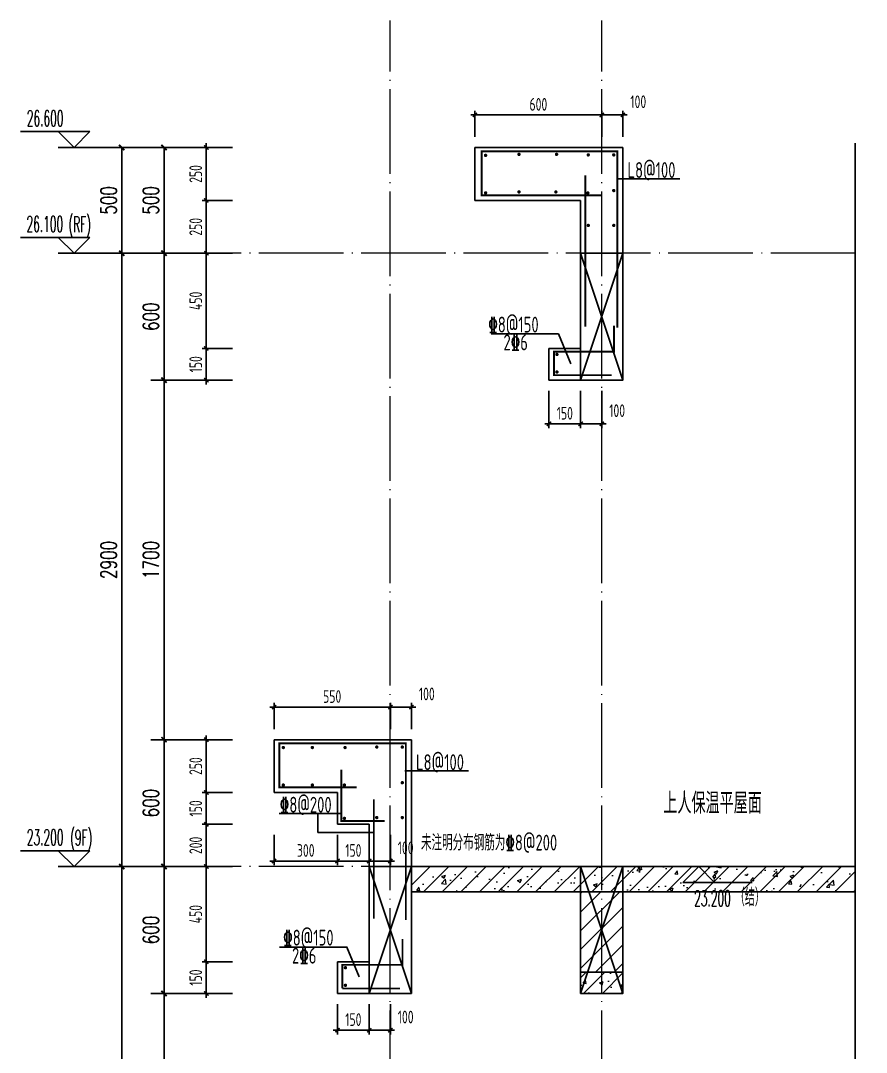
# Model space of a CAD drawing. Extents: x -1712635 to -854203, y -534641 to -21985.
# Drawn here: x -933577 to -929578, y -150269 to -145391 of the extents above; entities that cross this region are included whole.
import ezdxf

# ---------------------------------------------------------------- set-up
doc = ezdxf.new("R2010")
doc.units = 0
doc.header["$LTSCALE"] = 1000
doc.linetypes.add('DOTE', pattern=[2.42, 2, -0.2, 0.02, -0.2])
doc.layers.get('0').update_dxf_attribs({"linetype": 'CONTINUOUS'})
doc.layers.get('Defpoints').update_dxf_attribs({"linetype": 'CONTINUOUS'})
for name, color, linetype in [('DIM', 2, 'CONTINUOUS'), ('DIM_ELEV', 3, 'CONTINUOUS'), ('DIM_SYMB', 3, 'CONTINUOUS'), ('PUB_DIM', 3, 'CONTINUOUS'), ('PUB_TEXT', 2, 'CONTINUOUS'), ('REIN', 6, 'CONTINUOUS'), ('S-大样-砼线', 7, 'CONTINUOUS'), ('S-引出线', 40, 'CONTINUOUS'), ('TEXT', 2, 'CONTINUOUS'), ('WALL', 2, 'CONTINUOUS')]:
    doc.layers.add(name, color=color, linetype=linetype)
doc.layers.add('DOTE', color=19, linetype='DOTE', lineweight=9)
doc.layers.add('PUB_HATCH', color=8, linetype='CONTINUOUS', lineweight=9)
doc.styles.add('_TCH_DIM', font='SIMPLEX.shx', dxfattribs={"width": 0.7, "bigfont": 'GBCBIG.shx'})
doc.styles.add('_TCH_DIM_T3', font='SIMPLEX', dxfattribs={"width": 0.705882, "bigfont": 'GBCBIG'})
doc.styles.add('TSSD_DIMENSION', font='Tssdeng.shx', dxfattribs={"width": 0.7, "bigfont": 'tssdchn.shx'})
doc.styles.add('TSSD_REIN', font='tssdeng.shx', dxfattribs={"width": 0.7, "height": 300, "bigfont": 'tssdchn.shx'})
doc.dimstyles.new('_TCH_ARCH&&25', dxfattribs={"dimtxt": 74.375, "dimasz": 25, "dimexe": 62.5, "dimexo": 75, "dimgap": 25, "dimtad": 1, "dimdec": 0, "dimzin": 0, "dimdsep": 46, "dimtxsty": '_TCH_DIM_T3', "dimblk": 'ARCHTICK', "dimcen": 0.09, "dimclrt": 7, "dimazin": 0, "dimtfac": 1, "dimtdec": 0, "dimtix": 1, "dimtmove": 2, "dimatfit": 3, "dimldrblk": 'ARCHTICK', "dimfxl": 0, "dimtolj": 1, "dimtzin": 0, "dimarcsym": 0})
doc.dimstyles.new('TSSD_20_20', dxfattribs={"dimtxt": 60, "dimasz": 20, "dimexe": 20, "dimexo": 50, "dimgap": 20, "dimtad": 1, "dimdec": 0, "dimzin": 0, "dimdsep": 46, "dimtxsty": 'TSSD_DIMENSION', "dimblk": 'ARCHTICK', "dimblk1": 'ARCHTICK', "dimblk2": 'ARCHTICK', "dimcen": 0, "dimdle": 20, "dimclrt": 7, "dimadec": 0, "dimazin": 0, "dimtfac": 1, "dimtdec": 0, "dimtix": 1, "dimtmove": 2, "dimatfit": 3, "dimfxl": 0, "dimtolj": 1, "dimtzin": 0, "dimarcsym": 0})
pattern_1 = [(45, (-1569657.01, 4552.52), (-44.194174, 44.194174), []), (50, (-1569657.01, 4552.52), (179.315046, -15.688034), [18.75, -206.25]), (355, (-1569657.01, 4552.52), (-34.687833, 188.048033), [15, -165]), (100.4514, (-1569642.07, 4551.21), (144.627345, 172.359886), [15.93505, -175.28553]), (46.1842, (-1569657, 4602.52), (266.81026, -41.37975), [28.125, -309.375]), (96.6356, (-1569634.78, 4599.07), (233.66568, 243.52947), [23.90257, -262.92825]), (351.1842, (-1569657, 4602.52), (233.66549, 243.52965), [22.5, -247.5]), (21, (-1569632.01, 4590.02), (149.226763, -100.654723), [18.75, -206.25]), (326, (-1569632.01, 4590.02), (60.828833, 181.28751), [15, -165]), (71.4514, (-1569619.58, 4581.63), (210.055657, 80.632624), [15.93505, -175.28553]), (37.5, (-1569657.01, 4552.52), (3.039964, 83.2234635), [0, -163, 0, -167.5, 0, -165.625]), (7.5, (-1569657.01, 4552.52), (65.767384, 98.602928), [0, -95.5, 0, -159.25, 0, -63.125]), (327.5, (-1569712.76, 4552.52), (133.455609, -5.638718), [0, -62.5, 0, -195, 0, -258.75]), (317.5, (-1569737.76, 4552.52), (145.796542, 25.026246), [0, -81.25, 0, -129.5, 0, -183.75])]

# ---------------------------------------------------------------- blocks, each defined once
blk = doc.blocks.new('_ArchTick')
at = {"color": 0, "const_width": 0.35}
blk.add_lwpolyline([(-0.5, -0.5), (0.5, 0.5)], dxfattribs=at)
blk = doc.blocks.new('*D3691')
at = {"layer": 'Defpoints', "color": 0}
for p in [(-931078.8, -147090.5), (-930928.8, -147090.5), (-930928.8, -147297)]:
    blk.add_point(p, dxfattribs=at)
at = {"layer": 'DIM', "color": 0, "lineweight": -2}
for p, q in [((-931078.8, -147140.5), (-931078.8, -147317)), ((-930928.8, -147140.5), (-930928.8, -147317)), ((-931098.8, -147297), (-930908.8, -147297))]:
    blk.add_line(p, q, dxfattribs=at)
at = {"layer": 'DIM', "color": 0, "lineweight": -2, "xscale": 20, "yscale": 20, "zscale": 20, "rotation": 180}
blk.add_blockref('_ArchTick', (-931078.8, -147297), dxfattribs=at)
at = {"layer": 'DIM', "color": 0, "lineweight": -2, "xscale": 20, "yscale": 20, "zscale": 20}
blk.add_blockref('_ArchTick', (-930928.8, -147297), dxfattribs=at)
at = {"layer": 'DIM', "color": 7, "insert": (-931003.8, -147247), "char_height": 60, "attachment_point": 5, "style": 'TSSD_DIMENSION'}
blk.add_mtext('\\A1;150', dxfattribs=at)
blk = doc.blocks.new('*D3692')
at = {"layer": 'Defpoints', "color": 0}
for p in [(-930928.8, -147090.5), (-930828.8, -147090.5), (-930828.8, -147297)]:
    blk.add_point(p, dxfattribs=at)
at = {"layer": 'DIM', "color": 0, "lineweight": -2}
for p, q in [((-930928.8, -147140.5), (-930928.8, -147317)), ((-930828.8, -147140.5), (-930828.8, -147317)), ((-930948.8, -147297), (-930808.8, -147297))]:
    blk.add_line(p, q, dxfattribs=at)
at = {"layer": 'DIM', "color": 0, "lineweight": -2, "xscale": 20, "yscale": 20, "zscale": 20, "rotation": 180}
blk.add_blockref('_ArchTick', (-930928.8, -147297), dxfattribs=at)
at = {"layer": 'DIM', "color": 0, "lineweight": -2, "xscale": 20, "yscale": 20, "zscale": 20}
blk.add_blockref('_ArchTick', (-930828.8, -147297), dxfattribs=at)
at = {"layer": 'DIM', "color": 7, "insert": (-930756.4, -147234.8), "char_height": 60, "attachment_point": 5, "style": 'TSSD_DIMENSION'}
blk.add_mtext('\\A1;100', dxfattribs=at)
blk = doc.blocks.new('*D3693')
at = {"layer": 'Defpoints', "color": 0}
for p in [(-932699, -145990.5), (-932524.4, -145990.5), (-932524.4, -146240.5)]:
    blk.add_point(p, dxfattribs=at)
at = {"layer": 'DIM', "color": 0, "lineweight": -2}
for p, q in [((-932574.4, -145990.5), (-932719, -145990.5)), ((-932699, -146260.5), (-932699, -145970.5)), ((-932574.4, -146240.5), (-932719, -146240.5))]:
    blk.add_line(p, q, dxfattribs=at)
at = {"layer": 'DIM', "color": 0, "lineweight": -2, "xscale": 20, "yscale": 20, "zscale": 20}
for p, rotation in [((-932699, -145990.5), 90), ((-932699, -146240.5), 270)]:
    blk.add_blockref('_ArchTick', p, dxfattribs=dict(at, rotation=rotation))
at = {"layer": 'DIM', "color": 7, "insert": (-932749, -146115.5), "char_height": 60, "attachment_point": 5, "rotation": 90, "style": 'TSSD_DIMENSION'}
blk.add_mtext('\\A1;250', dxfattribs=at)
blk = doc.blocks.new('*D3694')
at = {"layer": 'Defpoints', "color": 0}
for p in [(-932699, -146240.5), (-932524.4, -146240.5), (-932524.4, -146490.5)]:
    blk.add_point(p, dxfattribs=at)
at = {"layer": 'DIM', "color": 0, "lineweight": -2}
for p, q in [((-932574.4, -146240.5), (-932719, -146240.5)), ((-932699, -146510.5), (-932699, -146220.5)), ((-932574.4, -146490.5), (-932719, -146490.5))]:
    blk.add_line(p, q, dxfattribs=at)
at = {"layer": 'DIM', "color": 0, "lineweight": -2, "xscale": 20, "yscale": 20, "zscale": 20}
for p, rotation in [((-932699, -146240.5), 90), ((-932699, -146490.5), 270)]:
    blk.add_blockref('_ArchTick', p, dxfattribs=dict(at, rotation=rotation))
at = {"layer": 'DIM', "color": 7, "insert": (-932749, -146365.5), "char_height": 60, "attachment_point": 5, "rotation": 90, "style": 'TSSD_DIMENSION'}
blk.add_mtext('\\A1;250', dxfattribs=at)
blk = doc.blocks.new('*D3695')
at = {"layer": 'Defpoints', "color": 0}
for p in [(-932699, -146490.5), (-932524.4, -146490.5), (-932524.4, -146940.5)]:
    blk.add_point(p, dxfattribs=at)
at = {"layer": 'DIM', "color": 0, "lineweight": -2}
for p, q in [((-932574.4, -146490.5), (-932719, -146490.5)), ((-932699, -146960.5), (-932699, -146470.5)), ((-932574.4, -146940.5), (-932719, -146940.5))]:
    blk.add_line(p, q, dxfattribs=at)
at = {"layer": 'DIM', "color": 0, "lineweight": -2, "xscale": 20, "yscale": 20, "zscale": 20}
for p, rotation in [((-932699, -146490.5), 90), ((-932699, -146940.5), 270)]:
    blk.add_blockref('_ArchTick', p, dxfattribs=dict(at, rotation=rotation))
at = {"layer": 'DIM', "color": 7, "insert": (-932749, -146715.5), "char_height": 60, "attachment_point": 5, "rotation": 90, "style": 'TSSD_DIMENSION'}
blk.add_mtext('\\A1;450', dxfattribs=at)
blk = doc.blocks.new('*D3696')
at = {"layer": 'Defpoints', "color": 0}
for p in [(-932699, -146940.5), (-932524.4, -146940.5), (-932524.4, -147090.5)]:
    blk.add_point(p, dxfattribs=at)
at = {"layer": 'DIM', "color": 0, "lineweight": -2}
for p, q in [((-932574.4, -146940.5), (-932719, -146940.5)), ((-932699, -147110.5), (-932699, -146920.5)), ((-932574.4, -147090.5), (-932719, -147090.5))]:
    blk.add_line(p, q, dxfattribs=at)
at = {"layer": 'DIM', "color": 0, "lineweight": -2, "xscale": 20, "yscale": 20, "zscale": 20}
for p, rotation in [((-932699, -146940.5), 90), ((-932699, -147090.5), 270)]:
    blk.add_blockref('_ArchTick', p, dxfattribs=dict(at, rotation=rotation))
at = {"layer": 'DIM', "color": 7, "insert": (-932749, -147015.5), "char_height": 60, "attachment_point": 5, "rotation": 90, "style": 'TSSD_DIMENSION'}
blk.add_mtext('\\A1;150', dxfattribs=at)
blk = doc.blocks.new('*D3697')
at = {"layer": 'Defpoints', "color": 0}
for p in [(-930828.8, -145836.4), (-931428.8, -145990.5), (-930828.8, -145990.5)]:
    blk.add_point(p, dxfattribs=at)
at = {"layer": 'DIM', "color": 0, "lineweight": -2}
for p, q in [((-931428.8, -145940.5), (-931428.8, -145816.4)), ((-930828.8, -145940.5), (-930828.8, -145816.4)), ((-931448.8, -145836.4), (-930808.8, -145836.4))]:
    blk.add_line(p, q, dxfattribs=at)
at = {"layer": 'DIM', "color": 0, "lineweight": -2, "xscale": 20, "yscale": 20, "zscale": 20, "rotation": 180}
blk.add_blockref('_ArchTick', (-931428.8, -145836.4), dxfattribs=at)
at = {"layer": 'DIM', "color": 0, "lineweight": -2, "xscale": 20, "yscale": 20, "zscale": 20}
blk.add_blockref('_ArchTick', (-930828.8, -145836.4), dxfattribs=at)
at = {"layer": 'DIM', "color": 7, "insert": (-931128.8, -145786.4), "char_height": 60, "attachment_point": 5, "style": 'TSSD_DIMENSION'}
blk.add_mtext('\\A1;600', dxfattribs=at)
blk = doc.blocks.new('*D3698')
at = {"layer": 'Defpoints', "color": 0}
for p in [(-930728.8, -145836.4), (-930828.8, -145990.5), (-930728.8, -145990.5)]:
    blk.add_point(p, dxfattribs=at)
at = {"layer": 'DIM', "color": 0, "lineweight": -2}
for p, q in [((-930828.8, -145940.5), (-930828.8, -145816.4)), ((-930728.8, -145940.5), (-930728.8, -145816.4)), ((-930848.8, -145836.4), (-930708.8, -145836.4))]:
    blk.add_line(p, q, dxfattribs=at)
at = {"layer": 'DIM', "color": 0, "lineweight": -2, "xscale": 20, "yscale": 20, "zscale": 20, "rotation": 180}
blk.add_blockref('_ArchTick', (-930828.8, -145836.4), dxfattribs=at)
at = {"layer": 'DIM', "color": 0, "lineweight": -2, "xscale": 20, "yscale": 20, "zscale": 20}
blk.add_blockref('_ArchTick', (-930728.8, -145836.4), dxfattribs=at)
at = {"layer": 'DIM', "color": 7, "insert": (-930656.4, -145774.2), "char_height": 60, "attachment_point": 5, "style": 'TSSD_DIMENSION'}
blk.add_mtext('\\A1;100', dxfattribs=at)
blk = doc.blocks.new('*D3718')
at = {"layer": 'Defpoints', "color": 0}
for p in [(-932078.8, -149990.5), (-931928.8, -149990.5), (-931928.8, -150164.2)]:
    blk.add_point(p, dxfattribs=at)
at = {"layer": 'DIM', "color": 0, "lineweight": -2}
for p, q in [((-932078.8, -150040.5), (-932078.8, -150184.2)), ((-931928.8, -150040.5), (-931928.8, -150184.2)), ((-932098.8, -150164.2), (-931908.8, -150164.2))]:
    blk.add_line(p, q, dxfattribs=at)
at = {"layer": 'DIM', "color": 0, "lineweight": -2, "xscale": 20, "yscale": 20, "zscale": 20, "rotation": 180}
blk.add_blockref('_ArchTick', (-932078.8, -150164.2), dxfattribs=at)
at = {"layer": 'DIM', "color": 0, "lineweight": -2, "xscale": 20, "yscale": 20, "zscale": 20}
blk.add_blockref('_ArchTick', (-931928.8, -150164.2), dxfattribs=at)
at = {"layer": 'DIM', "color": 7, "insert": (-932003.8, -150114.2), "char_height": 60, "attachment_point": 5, "style": 'TSSD_DIMENSION'}
blk.add_mtext('\\A1;150', dxfattribs=at)
blk = doc.blocks.new('*D3719')
at = {"layer": 'Defpoints', "color": 0}
for p in [(-931928.8, -149990.5), (-931828.8, -149990.5), (-931828.8, -150164.2)]:
    blk.add_point(p, dxfattribs=at)
at = {"layer": 'DIM', "color": 0, "lineweight": -2}
for p, q in [((-931928.8, -150040.5), (-931928.8, -150184.2)), ((-931828.8, -150040.5), (-931828.8, -150184.2)), ((-931948.8, -150164.2), (-931808.8, -150164.2))]:
    blk.add_line(p, q, dxfattribs=at)
at = {"layer": 'DIM', "color": 0, "lineweight": -2, "xscale": 20, "yscale": 20, "zscale": 20, "rotation": 180}
blk.add_blockref('_ArchTick', (-931928.8, -150164.2), dxfattribs=at)
at = {"layer": 'DIM', "color": 0, "lineweight": -2, "xscale": 20, "yscale": 20, "zscale": 20}
blk.add_blockref('_ArchTick', (-931828.8, -150164.2), dxfattribs=at)
at = {"layer": 'DIM', "color": 7, "insert": (-931756.4, -150102), "char_height": 60, "attachment_point": 5, "style": 'TSSD_DIMENSION'}
blk.add_mtext('\\A1;100', dxfattribs=at)
blk = doc.blocks.new('*D3720')
at = {"layer": 'Defpoints', "color": 0}
for p in [(-932378.8, -149190.5), (-932078.8, -149190.5), (-932078.8, -149364.2)]:
    blk.add_point(p, dxfattribs=at)
at = {"layer": 'DIM', "color": 0, "lineweight": -2}
for p, q in [((-932378.8, -149240.5), (-932378.8, -149384.2)), ((-932078.8, -149240.5), (-932078.8, -149384.2)), ((-932398.8, -149364.2), (-932058.8, -149364.2))]:
    blk.add_line(p, q, dxfattribs=at)
at = {"layer": 'DIM', "color": 0, "lineweight": -2, "xscale": 20, "yscale": 20, "zscale": 20, "rotation": 180}
blk.add_blockref('_ArchTick', (-932378.8, -149364.2), dxfattribs=at)
at = {"layer": 'DIM', "color": 0, "lineweight": -2, "xscale": 20, "yscale": 20, "zscale": 20}
blk.add_blockref('_ArchTick', (-932078.8, -149364.2), dxfattribs=at)
at = {"layer": 'DIM', "color": 7, "insert": (-932228.8, -149314.2), "char_height": 60, "attachment_point": 5, "style": 'TSSD_DIMENSION'}
blk.add_mtext('\\A1;300', dxfattribs=at)
blk = doc.blocks.new('*D3721')
at = {"layer": 'Defpoints', "color": 0}
for p in [(-932078.8, -149190.5), (-931928.8, -149190.5), (-931928.8, -149364.2)]:
    blk.add_point(p, dxfattribs=at)
at = {"layer": 'DIM', "color": 0, "lineweight": -2}
for p, q in [((-932078.8, -149240.5), (-932078.8, -149384.2)), ((-931928.8, -149240.5), (-931928.8, -149384.2)), ((-932098.8, -149364.2), (-931908.8, -149364.2))]:
    blk.add_line(p, q, dxfattribs=at)
at = {"layer": 'DIM', "color": 0, "lineweight": -2, "xscale": 20, "yscale": 20, "zscale": 20, "rotation": 180}
blk.add_blockref('_ArchTick', (-932078.8, -149364.2), dxfattribs=at)
at = {"layer": 'DIM', "color": 0, "lineweight": -2, "xscale": 20, "yscale": 20, "zscale": 20}
blk.add_blockref('_ArchTick', (-931928.8, -149364.2), dxfattribs=at)
at = {"layer": 'DIM', "color": 7, "insert": (-932003.8, -149314.2), "char_height": 60, "attachment_point": 5, "style": 'TSSD_DIMENSION'}
blk.add_mtext('\\A1;150', dxfattribs=at)
blk = doc.blocks.new('*D3722')
at = {"layer": 'Defpoints', "color": 0}
for p in [(-931928.8, -149190.5), (-931828.8, -149190.5), (-931828.8, -149364.2)]:
    blk.add_point(p, dxfattribs=at)
at = {"layer": 'DIM', "color": 0, "lineweight": -2}
for p, q in [((-931928.8, -149240.5), (-931928.8, -149384.2)), ((-931828.8, -149240.5), (-931828.8, -149384.2)), ((-931948.8, -149364.2), (-931808.8, -149364.2))]:
    blk.add_line(p, q, dxfattribs=at)
at = {"layer": 'DIM', "color": 0, "lineweight": -2, "xscale": 20, "yscale": 20, "zscale": 20, "rotation": 180}
blk.add_blockref('_ArchTick', (-931928.8, -149364.2), dxfattribs=at)
at = {"layer": 'DIM', "color": 0, "lineweight": -2, "xscale": 20, "yscale": 20, "zscale": 20}
blk.add_blockref('_ArchTick', (-931828.8, -149364.2), dxfattribs=at)
at = {"layer": 'DIM', "color": 7, "insert": (-931756.4, -149302), "char_height": 60, "attachment_point": 5, "style": 'TSSD_DIMENSION'}
blk.add_mtext('\\A1;100', dxfattribs=at)
blk = doc.blocks.new('*D3723')
at = {"layer": 'Defpoints', "color": 0}
for p in [(-931828.8, -148636.4), (-932378.8, -148790.5), (-931828.8, -148790.5)]:
    blk.add_point(p, dxfattribs=at)
at = {"layer": 'DIM', "color": 0, "lineweight": -2}
for p, q in [((-932398.8, -148636.4), (-931808.8, -148636.4)), ((-932378.8, -148740.5), (-932378.8, -148616.4)), ((-931828.8, -148740.5), (-931828.8, -148616.4))]:
    blk.add_line(p, q, dxfattribs=at)
at = {"layer": 'DIM', "color": 0, "lineweight": -2, "xscale": 20, "yscale": 20, "zscale": 20, "rotation": 180}
blk.add_blockref('_ArchTick', (-932378.8, -148636.4), dxfattribs=at)
at = {"layer": 'DIM', "color": 0, "lineweight": -2, "xscale": 20, "yscale": 20, "zscale": 20}
blk.add_blockref('_ArchTick', (-931828.8, -148636.4), dxfattribs=at)
at = {"layer": 'DIM', "color": 7, "insert": (-932103.8, -148586.4), "char_height": 60, "attachment_point": 5, "style": 'TSSD_DIMENSION'}
blk.add_mtext('\\A1;550', dxfattribs=at)
blk = doc.blocks.new('*D3724')
at = {"layer": 'Defpoints', "color": 0}
for p in [(-931728.8, -148636.4), (-931828.8, -148790.5), (-931728.8, -148790.5)]:
    blk.add_point(p, dxfattribs=at)
at = {"layer": 'DIM', "color": 0, "lineweight": -2}
for p, q in [((-931848.8, -148636.4), (-931708.8, -148636.4)), ((-931828.8, -148740.5), (-931828.8, -148616.4)), ((-931728.8, -148740.5), (-931728.8, -148616.4))]:
    blk.add_line(p, q, dxfattribs=at)
at = {"layer": 'DIM', "color": 0, "lineweight": -2, "xscale": 20, "yscale": 20, "zscale": 20, "rotation": 180}
blk.add_blockref('_ArchTick', (-931828.8, -148636.4), dxfattribs=at)
at = {"layer": 'DIM', "color": 0, "lineweight": -2, "xscale": 20, "yscale": 20, "zscale": 20}
blk.add_blockref('_ArchTick', (-931728.8, -148636.4), dxfattribs=at)
at = {"layer": 'DIM', "color": 7, "insert": (-931656.4, -148574.2), "char_height": 60, "attachment_point": 5, "style": 'TSSD_DIMENSION'}
blk.add_mtext('\\A1;100', dxfattribs=at)
blk = doc.blocks.new('*D3725')
at = {"layer": 'Defpoints', "color": 0}
for p in [(-932699, -148790.5), (-932524.4, -148790.5), (-932524.4, -149040.5)]:
    blk.add_point(p, dxfattribs=at)
at = {"layer": 'DIM', "color": 0, "lineweight": -2}
for p, q in [((-932574.4, -148790.5), (-932719, -148790.5)), ((-932699, -149060.5), (-932699, -148770.5)), ((-932574.4, -149040.5), (-932719, -149040.5))]:
    blk.add_line(p, q, dxfattribs=at)
at = {"layer": 'DIM', "color": 0, "lineweight": -2, "xscale": 20, "yscale": 20, "zscale": 20}
for p, rotation in [((-932699, -148790.5), 90), ((-932699, -149040.5), 270)]:
    blk.add_blockref('_ArchTick', p, dxfattribs=dict(at, rotation=rotation))
at = {"layer": 'DIM', "color": 7, "insert": (-932749, -148915.5), "char_height": 60, "attachment_point": 5, "rotation": 90, "style": 'TSSD_DIMENSION'}
blk.add_mtext('\\A1;250', dxfattribs=at)
blk = doc.blocks.new('*D3726')
at = {"layer": 'Defpoints', "color": 0}
for p in [(-932699, -149040.5), (-932524.4, -149040.5), (-932524.4, -149190.5)]:
    blk.add_point(p, dxfattribs=at)
at = {"layer": 'DIM', "color": 0, "lineweight": -2}
for p, q in [((-932699, -149210.5), (-932699, -149020.5)), ((-932574.4, -149040.5), (-932719, -149040.5)), ((-932574.4, -149190.5), (-932719, -149190.5))]:
    blk.add_line(p, q, dxfattribs=at)
at = {"layer": 'DIM', "color": 0, "lineweight": -2, "xscale": 20, "yscale": 20, "zscale": 20}
for p, rotation in [((-932699, -149040.5), 90), ((-932699, -149190.5), 270)]:
    blk.add_blockref('_ArchTick', p, dxfattribs=dict(at, rotation=rotation))
at = {"layer": 'DIM', "color": 7, "insert": (-932749, -149115.5), "char_height": 60, "attachment_point": 5, "rotation": 90, "style": 'TSSD_DIMENSION'}
blk.add_mtext('\\A1;150', dxfattribs=at)
blk = doc.blocks.new('*D3727')
at = {"layer": 'Defpoints', "color": 0}
for p in [(-932699, -149190.5), (-932524.4, -149190.5), (-932524.4, -149390.5)]:
    blk.add_point(p, dxfattribs=at)
at = {"layer": 'DIM', "color": 0, "lineweight": -2}
for p, q in [((-932699, -149410.5), (-932699, -149170.5)), ((-932574.4, -149190.5), (-932719, -149190.5)), ((-932574.4, -149390.5), (-932719, -149390.5))]:
    blk.add_line(p, q, dxfattribs=at)
at = {"layer": 'DIM', "color": 0, "lineweight": -2, "xscale": 20, "yscale": 20, "zscale": 20}
for p, rotation in [((-932699, -149190.5), 90), ((-932699, -149390.5), 270)]:
    blk.add_blockref('_ArchTick', p, dxfattribs=dict(at, rotation=rotation))
at = {"layer": 'DIM', "color": 7, "insert": (-932749, -149290.5), "char_height": 60, "attachment_point": 5, "rotation": 90, "style": 'TSSD_DIMENSION'}
blk.add_mtext('\\A1;200', dxfattribs=at)
blk = doc.blocks.new('*D3728')
at = {"layer": 'Defpoints', "color": 0}
for p in [(-932699, -149390.5), (-932524.4, -149390.5), (-932524.4, -149840.5)]:
    blk.add_point(p, dxfattribs=at)
at = {"layer": 'DIM', "color": 0, "lineweight": -2}
for p, q in [((-932699, -149860.5), (-932699, -149370.5)), ((-932574.4, -149390.5), (-932719, -149390.5)), ((-932574.4, -149840.5), (-932719, -149840.5))]:
    blk.add_line(p, q, dxfattribs=at)
at = {"layer": 'DIM', "color": 0, "lineweight": -2, "xscale": 20, "yscale": 20, "zscale": 20}
for p, rotation in [((-932699, -149390.5), 90), ((-932699, -149840.5), 270)]:
    blk.add_blockref('_ArchTick', p, dxfattribs=dict(at, rotation=rotation))
at = {"layer": 'DIM', "color": 7, "insert": (-932749, -149615.5), "char_height": 60, "attachment_point": 5, "rotation": 90, "style": 'TSSD_DIMENSION'}
blk.add_mtext('\\A1;450', dxfattribs=at)
blk = doc.blocks.new('*D3729')
at = {"layer": 'Defpoints', "color": 0}
for p in [(-932699, -149840.5), (-932524.4, -149840.5), (-932524.4, -149990.5)]:
    blk.add_point(p, dxfattribs=at)
at = {"layer": 'DIM', "color": 0, "lineweight": -2}
for p, q in [((-932574.4, -149840.5), (-932719, -149840.5)), ((-932699, -150010.5), (-932699, -149820.5)), ((-932574.4, -149990.5), (-932719, -149990.5))]:
    blk.add_line(p, q, dxfattribs=at)
at = {"layer": 'DIM', "color": 0, "lineweight": -2, "xscale": 20, "yscale": 20, "zscale": 20}
for p, rotation in [((-932699, -149840.5), 90), ((-932699, -149990.5), 270)]:
    blk.add_blockref('_ArchTick', p, dxfattribs=dict(at, rotation=rotation))
at = {"layer": 'DIM', "color": 7, "insert": (-932749, -149915.5), "char_height": 60, "attachment_point": 5, "rotation": 90, "style": 'TSSD_DIMENSION'}
blk.add_mtext('\\A1;150', dxfattribs=at)
blk = doc.blocks.new('*D3741')
at = {"layer": 'Defpoints', "color": 0}
for p in [(-932899, -149990.5), (-932599, -149990.5), (-932599, -151390.5)]:
    blk.add_point(p, dxfattribs=at)
at = {"layer": 'PUB_DIM', "color": 0, "lineweight": -2}
for p, q in [((-932674, -149990.5), (-932961.5, -149990.5)), ((-932899, -151390.5), (-932899, -149990.5)), ((-932674, -151390.5), (-932961.5, -151390.5))]:
    blk.add_line(p, q, dxfattribs=at)
at = {"layer": 'PUB_DIM', "color": 0, "lineweight": -2, "xscale": 25, "yscale": 25, "zscale": 25}
for p, rotation in [((-932899, -149990.5), 90), ((-932899, -151390.5), 270)]:
    blk.add_blockref('_ArchTick', p, dxfattribs=dict(at, rotation=rotation))
at = {"layer": 'PUB_DIM', "color": 7, "insert": (-932961.2, -150690.5), "char_height": 74.38, "attachment_point": 5, "rotation": 90, "style": '_TCH_DIM_T3'}
blk.add_mtext('\\A1;1400', dxfattribs=at)
blk = doc.blocks.new('*D3742')
at = {"layer": 'Defpoints', "color": 0}
for p in [(-932899, -149390.5), (-932599, -149390.5), (-932599, -149990.5)]:
    blk.add_point(p, dxfattribs=at)
at = {"layer": 'PUB_DIM', "color": 0, "lineweight": -2}
for p, q in [((-932674, -149390.5), (-932961.5, -149390.5)), ((-932899, -149990.5), (-932899, -149390.5)), ((-932674, -149990.5), (-932961.5, -149990.5))]:
    blk.add_line(p, q, dxfattribs=at)
at = {"layer": 'PUB_DIM', "color": 0, "lineweight": -2, "xscale": 25, "yscale": 25, "zscale": 25}
for p, rotation in [((-932899, -149390.5), 90), ((-932899, -149990.5), 270)]:
    blk.add_blockref('_ArchTick', p, dxfattribs=dict(at, rotation=rotation))
at = {"layer": 'PUB_DIM', "color": 7, "insert": (-932961.2, -149690.5), "char_height": 74.38, "attachment_point": 5, "rotation": 90, "style": '_TCH_DIM_T3'}
blk.add_mtext('\\A1;600', dxfattribs=at)
blk = doc.blocks.new('*D3743')
at = {"layer": 'Defpoints', "color": 0}
for p in [(-932899, -148790.5), (-932599, -148790.5), (-932599, -149390.5)]:
    blk.add_point(p, dxfattribs=at)
at = {"layer": 'PUB_DIM', "color": 0, "lineweight": -2}
for p, q in [((-932674, -148790.5), (-932961.5, -148790.5)), ((-932899, -149390.5), (-932899, -148790.5)), ((-932674, -149390.5), (-932961.5, -149390.5))]:
    blk.add_line(p, q, dxfattribs=at)
at = {"layer": 'PUB_DIM', "color": 0, "lineweight": -2, "xscale": 25, "yscale": 25, "zscale": 25}
for p, rotation in [((-932899, -148790.5), 90), ((-932899, -149390.5), 270)]:
    blk.add_blockref('_ArchTick', p, dxfattribs=dict(at, rotation=rotation))
at = {"layer": 'PUB_DIM', "color": 7, "insert": (-932961.2, -149090.5), "char_height": 74.38, "attachment_point": 5, "rotation": 90, "style": '_TCH_DIM_T3'}
blk.add_mtext('\\A1;600', dxfattribs=at)
blk = doc.blocks.new('*D3744')
at = {"layer": 'Defpoints', "color": 0}
for p in [(-932899, -147090.5), (-932599, -147090.5), (-932599, -148790.5)]:
    blk.add_point(p, dxfattribs=at)
at = {"layer": 'PUB_DIM', "color": 0, "lineweight": -2}
for p, q in [((-932674, -147090.5), (-932961.5, -147090.5)), ((-932899, -148790.5), (-932899, -147090.5)), ((-932674, -148790.5), (-932961.5, -148790.5))]:
    blk.add_line(p, q, dxfattribs=at)
at = {"layer": 'PUB_DIM', "color": 0, "lineweight": -2, "xscale": 25, "yscale": 25, "zscale": 25}
for p, rotation in [((-932899, -147090.5), 90), ((-932899, -148790.5), 270)]:
    blk.add_blockref('_ArchTick', p, dxfattribs=dict(at, rotation=rotation))
at = {"layer": 'PUB_DIM', "color": 7, "insert": (-932961.2, -147940.5), "char_height": 74.38, "attachment_point": 5, "rotation": 90, "style": '_TCH_DIM_T3'}
blk.add_mtext('\\A1;1700', dxfattribs=at)
blk = doc.blocks.new('*D3745')
at = {"layer": 'Defpoints', "color": 0}
for p in [(-932899, -146490.5), (-932599, -146490.5), (-932599, -147090.5)]:
    blk.add_point(p, dxfattribs=at)
at = {"layer": 'PUB_DIM', "color": 0, "lineweight": -2}
for p, q in [((-932674, -146490.5), (-932961.5, -146490.5)), ((-932899, -147090.5), (-932899, -146490.5)), ((-932674, -147090.5), (-932961.5, -147090.5))]:
    blk.add_line(p, q, dxfattribs=at)
at = {"layer": 'PUB_DIM', "color": 0, "lineweight": -2, "xscale": 25, "yscale": 25, "zscale": 25}
for p, rotation in [((-932899, -146490.5), 90), ((-932899, -147090.5), 270)]:
    blk.add_blockref('_ArchTick', p, dxfattribs=dict(at, rotation=rotation))
at = {"layer": 'PUB_DIM', "color": 7, "insert": (-932961.2, -146790.5), "char_height": 74.38, "attachment_point": 5, "rotation": 90, "style": '_TCH_DIM_T3'}
blk.add_mtext('\\A1;600', dxfattribs=at)
blk = doc.blocks.new('*D3746')
at = {"layer": 'Defpoints', "color": 0}
for p in [(-932899, -145990.5), (-932599, -145990.5), (-932599, -146490.5)]:
    blk.add_point(p, dxfattribs=at)
at = {"layer": 'PUB_DIM', "color": 0, "lineweight": -2}
for p, q in [((-932674, -145990.5), (-932961.5, -145990.5)), ((-932899, -146490.5), (-932899, -145990.5)), ((-932674, -146490.5), (-932961.5, -146490.5))]:
    blk.add_line(p, q, dxfattribs=at)
at = {"layer": 'PUB_DIM', "color": 0, "lineweight": -2, "xscale": 25, "yscale": 25, "zscale": 25}
for p, rotation in [((-932899, -145990.5), 90), ((-932899, -146490.5), 270)]:
    blk.add_blockref('_ArchTick', p, dxfattribs=dict(at, rotation=rotation))
at = {"layer": 'PUB_DIM', "color": 7, "insert": (-932961.2, -146240.5), "char_height": 74.38, "attachment_point": 5, "rotation": 90, "style": '_TCH_DIM_T3'}
blk.add_mtext('\\A1;500', dxfattribs=at)
blk = doc.blocks.new('*D3750')
at = {"layer": 'Defpoints', "color": 0}
for p in [(-933099, -149390.5), (-932599, -149390.5), (-932599, -152290.5)]:
    blk.add_point(p, dxfattribs=at)
at = {"layer": 'PUB_DIM', "color": 0, "lineweight": -2}
for p, q in [((-932674, -149390.5), (-933161.5, -149390.5)), ((-933099, -152290.5), (-933099, -149390.5)), ((-932674, -152290.5), (-933161.5, -152290.5))]:
    blk.add_line(p, q, dxfattribs=at)
at = {"layer": 'PUB_DIM', "color": 0, "lineweight": -2, "xscale": 25, "yscale": 25, "zscale": 25}
for p, rotation in [((-933099, -149390.5), 90), ((-933099, -152290.5), 270)]:
    blk.add_blockref('_ArchTick', p, dxfattribs=dict(at, rotation=rotation))
at = {"layer": 'PUB_DIM', "color": 7, "insert": (-933161.2, -150840.5), "char_height": 74.38, "attachment_point": 5, "rotation": 90, "style": '_TCH_DIM_T3'}
blk.add_mtext('\\A1;2900', dxfattribs=at)
blk = doc.blocks.new('*D3751')
at = {"layer": 'Defpoints', "color": 0}
for p in [(-933099, -146490.5), (-932599, -146490.5), (-932599, -149390.5)]:
    blk.add_point(p, dxfattribs=at)
at = {"layer": 'PUB_DIM', "color": 0, "lineweight": -2}
for p, q in [((-932674, -146490.5), (-933161.5, -146490.5)), ((-933099, -149390.5), (-933099, -146490.5)), ((-932674, -149390.5), (-933161.5, -149390.5))]:
    blk.add_line(p, q, dxfattribs=at)
at = {"layer": 'PUB_DIM', "color": 0, "lineweight": -2, "xscale": 25, "yscale": 25, "zscale": 25}
for p, rotation in [((-933099, -146490.5), 90), ((-933099, -149390.5), 270)]:
    blk.add_blockref('_ArchTick', p, dxfattribs=dict(at, rotation=rotation))
at = {"layer": 'PUB_DIM', "color": 7, "insert": (-933161.2, -147940.5), "char_height": 74.38, "attachment_point": 5, "rotation": 90, "style": '_TCH_DIM_T3'}
blk.add_mtext('\\A1;2900', dxfattribs=at)
blk = doc.blocks.new('*D3752')
at = {"layer": 'Defpoints', "color": 0}
for p in [(-933099, -145990.5), (-932599, -145990.5), (-932599, -146490.5)]:
    blk.add_point(p, dxfattribs=at)
at = {"layer": 'PUB_DIM', "color": 0, "lineweight": -2}
for p, q in [((-932674, -145990.5), (-933161.5, -145990.5)), ((-933099, -146490.5), (-933099, -145990.5)), ((-932674, -146490.5), (-933161.5, -146490.5))]:
    blk.add_line(p, q, dxfattribs=at)
at = {"layer": 'PUB_DIM', "color": 0, "lineweight": -2, "xscale": 25, "yscale": 25, "zscale": 25}
for p, rotation in [((-933099, -145990.5), 90), ((-933099, -146490.5), 270)]:
    blk.add_blockref('_ArchTick', p, dxfattribs=dict(at, rotation=rotation))
at = {"layer": 'PUB_DIM', "color": 7, "insert": (-933161.2, -146240.5), "char_height": 74.38, "attachment_point": 5, "rotation": 90, "style": '_TCH_DIM_T3'}
blk.add_mtext('\\A1;500', dxfattribs=at)
blk = doc.blocks.new('20210809.03332338')
at = {"layer": 'S-大样-砼线'}
for p, q in [((87154.5, 67180.9), (87354.5, 66580.9)), ((87354.5, 67180.9), (87154.5, 66580.9))]:
    blk.add_line(p, q, dxfattribs=at)
blk.add_lwpolyline([(87354.5, 67180.9), (87154.5, 67180.9), (87154.5, 66580.9), (87354.5, 66580.9)], close=True, dxfattribs=at)
blk = doc.blocks.new('20210809.03562711')
at = {"layer": 'REIN', "const_width": 9}
for points in [[(87718.2, 67455), (87154.5, 67455), (87154.5, 67663.4), (87795.6, 67663.4), (87795.6, 66828.4)], [(87644.5, 66834), (87644.5, 67548.7)], [(87779.8, 66839.1), (87779.8, 66716.2), (87495.9, 66716.2), (87495.9, 66604.4), (87768.4, 66604.4)]]:
    blk.add_lwpolyline(points, dxfattribs=at)
at = {"layer": 'REIN', "const_width": 8}
for points in [[(87168.8, 67643.8, 1), (87176.8, 67643.8, 1)], [(87326.8, 67648.6, 1), (87334.8, 67648.6, 1)], [(87504.5, 67648.6, 1), (87512.5, 67648.6, 1)], [(87654.3, 67646.1, 1), (87662.3, 67646.1, 1)], [(87775, 67646.1, 1), (87783, 67646.1, 1)], [(87168.8, 67466.4, 1), (87176.8, 67466.4, 1)], [(87326.8, 67471.1, 1), (87334.8, 67471.1, 1)], [(87501.1, 67471.1, 1), (87509.1, 67471.1, 1)], [(87652.4, 67466.4, 1), (87660.4, 67466.4, 1)], [(87775, 67477.5, 1), (87783, 67477.5, 1)], [(87654.3, 67312.6, 1), (87662.3, 67312.6, 1)], [(87775, 67312.6, 1), (87783, 67312.6, 1)], [(87506.1, 66702.5, 1), (87514.1, 66702.5, 1)], [(87506.1, 66619.6, 1), (87514.1, 66619.6, 1)]]:
    blk.add_lwpolyline(points, format="xyb", close=True, dxfattribs=at)
at = {"layer": 'S-大样-砼线'}
for p, q in [((87622.4, 67180.9), (87822.4, 66580.9)), ((87822.4, 67180.9), (87622.4, 66580.9))]:
    blk.add_line(p, q, dxfattribs=at)
blk.add_lwpolyline([(87822.4, 67180.9), (87622.4, 67180.9), (87622.4, 66580.9), (87822.4, 66580.9)], close=True, dxfattribs=at)
at = {"layer": 'S-引出线'}
blk.add_line((87791.6, 67532.9), (88091.8, 67532.9), dxfattribs=at)
blk.add_lwpolyline([(87575.2, 66658.9), (87517.1, 66800.4), (87198.7, 66800.4)], dxfattribs=at)
at = {"layer": 'TEXT', "style": 'TSSD_REIN', "width": 0.7}
for s, p in [('L8@100', (87843.7, 67537)), ('%%1328@150', (87185.6, 66806.1)), ('2%%1326', (87257.5, 66722))]:
    blk.add_text(s, height=75, rotation=0, dxfattribs=at).set_placement(p)
blk = doc.blocks.new('20210810.12305520')
at = {"layer": 'REIN', "const_width": 9}
for points in [[(67544, -103060.9), (67178.4, -103060.9), (67178.4, -102852.5), (67776.1, -102852.5), (67776.1, -103687.5)], [(67625, -103681.9), (67625, -103117.2)], [(67476.4, -104011.5), (67476.4, -103899.8), (67760.3, -103899.8), (67760.3, -103776.8)]]:
    blk.add_lwpolyline(points, dxfattribs=at)
at = {"layer": 'REIN', "const_width": 8}
for points in [[(67192.7, -102872.1, 1), (67200.7, -102872.1, 1)], [(67330.1, -102872.1, 1), (67338.1, -102872.1, 1)], [(67485, -102872.1, 1), (67493, -102872.1, 1)], [(67634.8, -102869.9, 1), (67642.8, -102869.9, 1)], [(67755.5, -102869.9, 1), (67763.5, -102869.9, 1)], [(67755.5, -103038.4, 1), (67763.5, -103038.4, 1)], [(67192.7, -103049.6, 1), (67200.7, -103049.6, 1)], [(67330.1, -103049.6, 1), (67338.1, -103049.6, 1)], [(67481.7, -103049.6, 1), (67489.7, -103049.6, 1)], [(67481.7, -103207.1, 1), (67489.7, -103207.1, 1)], [(67634.8, -103203.3, 1), (67642.8, -103203.3, 1)], [(67755.5, -103203.3, 1), (67763.5, -103203.3, 1)], [(67486.6, -103913.4, 1), (67494.6, -103913.4, 1)], [(67486.6, -103996.3, 1), (67494.6, -103996.3, 1)]]:
    blk.add_lwpolyline(points, format="xyb", close=True, dxfattribs=at)
at = {"layer": 'REIN'}
for points in [[(67471, -102976.5, 9, 9, 0), (67471, -103219.2, 9, 9, 0), (67675.5, -103219.2, 9, 9, 0)], [(67476.4, -104011.5, 9, 9, 0), (67748.9, -104011.5, 9, 9, 0)]]:
    blk.add_lwpolyline(points, format="xyseb", dxfattribs=at)
at = {"layer": 'S-大样-砼线'}
for p, q in [((67602.9, -103435), (67802.9, -104035)), ((67802.9, -103435), (67602.9, -104035))]:
    blk.add_line(p, q, dxfattribs=at)
blk.add_lwpolyline([(67802.9, -103435), (67602.9, -103435), (67602.9, -104035), (67802.9, -104035)], close=True, dxfattribs=at)
at = {"layer": 'S-引出线'}
for p, q in [((67772.1, -102983), (68072.3, -102983)), ((67177.1, -103184.2), (67471, -103184.2)), ((67360.8, -103273.4), (67360.8, -103184.2)), ((67625, -103273.4), (67360.8, -103273.4))]:
    blk.add_line(p, q, dxfattribs=at)
blk.add_lwpolyline([(67555.6, -103957), (67497.6, -103815.5), (67179.2, -103815.5)], dxfattribs=at)
at = {"layer": 'TEXT', "style": 'TSSD_REIN', "width": 0.7}
for s, p in [('L8@100', (67824.2, -102978.9)), ('%%1328@200', (67180.3, -103180.1)), ('未注明分布钢筋为%%1328@200', (67847.9, -103359.2)), ('%%1328@150', (67196.2, -103808.7)), ('2%%1326', (67238, -103893.9))]:
    blk.add_text(s, height=75, rotation=0, dxfattribs=at).set_placement(p)
blk = doc.blocks.new('20210902.15311021')
at = {"layer": 'DOTE', "color": 1, "linetype": 'DOTE', "ltscale": 0.2}
for p, q in [((83459.3, -133245.9), (83459.3, -113645.9)), ((84459.3, -133245.9), (84459.3, -113645.9)), ((85657.9, -114745.9), (82689.1, -114745.9)), ((85657.9, -117645.9), (82689.1, -117645.9))]:
    blk.add_line(p, q, dxfattribs=at)

msp = doc.modelspace()

# ---------------------------------------------------------------- hatches: boundary and pattern name
at = {"layer": 'PUB_HATCH'}
h = msp.add_hatch(dxfattribs=at)
h.set_pattern_fill('钢筋混凝土', color=256, scale=25, style=0)
h.set_pattern_definition(pattern_1)
h.paths.add_polyline_path([(-931728.83, -149390.52), (-931728.83, -149510.52), (-929630.31, -149510.52), (-929630.31, -149390.52)])
h = msp.add_hatch(dxfattribs=at)
h.set_pattern_fill('普通砖', color=256, scale=25, style=0)
h.set_pattern_definition([(45, (-1569657.01, 4597.395), (-44.1941915, 44.1941915), [])])
h.paths.add_polyline_path([(-930928.83, -149890.51), (-930728.83, -149890.52), (-930728.83, -149510.52), (-930928.83, -149510.51)])
h = msp.add_hatch(dxfattribs=at)
h.set_pattern_fill('钢筋混凝土', color=256, scale=25, style=0)
h.set_pattern_definition(pattern_1)
h.paths.add_polyline_path([(-930728.83, -149990.51), (-930728.83, -149890.51), (-930928.83, -149890.51), (-930928.83, -149990.51)])

# ---------------------------------------------------------------- linework, layer by layer
at = {"layer": 'DIM_ELEV'}
for p, q in [((-933249.03, -145915.52), (-933577.03, -145915.52)), ((-933324.03, -145990.52), (-933399.03, -145915.52)), ((-933324.03, -145990.52), (-933249.03, -145915.52)), ((-932899.03, -145990.52), (-933399.03, -145990.52)), ((-933249.03, -146415.52), (-933577.03, -146415.52)), ((-933324.03, -146490.52), (-933399.03, -146415.52)), ((-933324.03, -146490.52), (-933249.03, -146415.52)), ((-932899.03, -146490.52), (-933399.03, -146490.52)), ((-933249.03, -149315.52), (-933577.03, -149315.52)), ((-933324.03, -149390.52), (-933399.03, -149315.52)), ((-933324.03, -149390.52), (-933249.03, -149315.52)), ((-932899.03, -149390.52), (-933399.03, -149390.52))]:
    msp.add_line(p, q, dxfattribs=at)
at = {"layer": 'DIM_ELEV', "color": 3}
for p, q in [((-930370.77, -149390.52), (-930445.77, -149465.52)), ((-930370.77, -149390.52), (-930295.77, -149465.52)), ((-930445.77, -149465.52), (-930117.77, -149465.52))]:
    msp.add_line(p, q, dxfattribs=at)
at = {"layer": 'DIM_SYMB'}
msp.add_lwpolyline([(-929630.31, -145970.52), (-929630.31, -155602.39), (-929577.81, -155621.5), (-929682.81, -155640.01), (-929630.31, -155658.64), (-929630.31, -165290.52)], dxfattribs=at)
at = {"layer": 'WALL'}
for p, q in [((-930728.83, -145990.52), (-931428.83, -145990.52)), ((-931428.83, -145990.52), (-931428.83, -146240.52)), ((-930728.83, -147090.52), (-930728.83, -145990.52)), ((-931428.83, -146240.52), (-930928.83, -146240.52)), ((-930928.83, -146240.52), (-930928.83, -146240.82)), ((-930928.83, -146240.82), (-930928.83, -146490.52)), ((-930928.83, -146490.52), (-930928.83, -146640.52)), ((-930928.83, -146640.52), (-930928.83, -146640.52)), ((-930928.83, -146640.52), (-930928.83, -146940.39)), ((-930928.83, -146940.52), (-931078.83, -146940.52)), ((-931078.83, -146940.52), (-931078.83, -147090.52)), ((-930928.83, -146940.39), (-930928.83, -146940.52)), ((-931078.83, -147090.52), (-930728.83, -147090.52)), ((-931728.83, -148790.53), (-932378.83, -148790.51)), ((-932378.83, -148790.51), (-932378.83, -149040.51)), ((-931728.83, -149390.52), (-931728.83, -148790.53)), ((-932378.83, -149040.51), (-932078.83, -149040.52)), ((-932078.83, -149040.52), (-932078.83, -149190.52)), ((-932078.83, -149190.52), (-931928.83, -149190.52)), ((-931928.83, -149190.52), (-931928.83, -149840.52)), ((-929630.31, -149390.52), (-931728.83, -149390.52)), ((-929630.31, -149510.52), (-929630.31, -149390.52)), ((-929630.31, -149510.52), (-931728.83, -149510.52)), ((-931728.83, -149990.52), (-931728.83, -149510.52)), ((-930928.83, -149890.51), (-930928.83, -149510.51)), ((-930928.83, -149510.51), (-930728.83, -149510.52)), ((-930728.83, -149890.52), (-930728.83, -149510.52)), ((-931928.83, -149840.52), (-932078.83, -149840.52)), ((-932078.83, -149840.52), (-932078.83, -149990.52)), ((-930928.83, -149990.51), (-930928.83, -149890.51)), ((-930928.83, -149890.51), (-930728.83, -149890.51)), ((-930728.83, -149990.51), (-930728.83, -149890.51)), ((-932078.83, -149990.52), (-931728.83, -149990.52)), ((-930928.83, -149990.51), (-930728.83, -149990.51))]:
    msp.add_line(p, q, dxfattribs=at)

# ---------------------------------------------------------------- block references
at = {"layer": 'DOTE'}
msp.add_blockref('20210902.15311021', (-1015288.17, -31744.62), dxfattribs=at)
at = {"layer": 'S-大样-砼线'}
for name, p in [('20210809.03562711', (-1018551.22, -213671.46)), ('20210809.03332338', (-1018083.34, -216571.45))]:
    msp.add_blockref(name, p, dxfattribs=at)
at = {"layer": 'TEXT'}
msp.add_blockref('20210810.12305520', (-999531.71, -45955.5), dxfattribs=at)

# ---------------------------------------------------------------- texts
at = {"layer": 'DIM_ELEV', "color": 7, "style": '_TCH_DIM'}
for s, height, width, p in [('23.200', 74.375, 0.494118, (-930392.32, -149578.04)), ('（结）', 84.397, 0.7, (-930199.82, -149578.04))]:
    msp.add_text(s, height=height, dxfattribs=dict(at, width=width)).set_placement(p)
at = {"layer": 'PUB_TEXT'}
for s, height, style, width, p in [('26.600', 74.375, '_TCH_DIM', 0.494118, (-933548.13, -145889.27)), ('(RF)', 74.375, '_TCH_DIM', 0.494118, (-933350.78, -146390.49)), ('26.100', 74.375, '_TCH_DIM', 0.494118, (-933549.53, -146389.27)), ('上人保温平屋面', 100, 'TSSD_REIN', 0.7, (-930537.82, -149140.7)), ('23.200', 74.375, '_TCH_DIM', 0.494118, (-933548.13, -149289.27)), ('(9F)', 74.375, '_TCH_DIM', 0.494118, (-933342.73, -149290.49))]:
    msp.add_text(s, height=height, dxfattribs=dict(at, style=style, width=width)).set_placement(p)

# ---------------------------------------------------------------- dimensions: what is measured, and where the dimension line sits
at = {"layer": 'DIM'}
for p1, p2, distance, picture, middle in [((-931428.83, -145990.52), (-930828.83, -145990.52), 154.16, '*D3697', (-931128.83, -145786.36)), ((-932524.42, -146240.52), (-932524.42, -145990.52), 174.61, '*D3693', (-932749.03, -146115.52)), ((-932524.42, -146490.52), (-932524.42, -146240.52), 174.61, '*D3694', (-932749.03, -146365.52)), ((-932524.42, -146940.52), (-932524.42, -146490.52), 174.61, '*D3695', (-932749.03, -146715.52)), ((-932524.42, -147090.52), (-932524.42, -146940.52), 174.61, '*D3696', (-932749.03, -147015.52)), ((-931078.83, -147090.52), (-930928.83, -147090.52), -206.45, '*D3691', (-931003.83, -147246.97)), ((-932378.83, -148790.52), (-931828.83, -148790.52), 154.16, '*D3723', (-932103.83, -148586.35)), ((-932524.42, -149040.51), (-932524.42, -148790.52), 174.61, '*D3725', (-932749.03, -148915.51)), ((-932524.42, -149190.51), (-932524.42, -149040.51), 174.61, '*D3726', (-932749.03, -149115.51)), ((-932524.42, -149390.52), (-932524.42, -149190.51), 174.61, '*D3727', (-932749.03, -149290.51)), ((-932378.83, -149190.52), (-932078.83, -149190.52), -173.71, '*D3720', (-932228.83, -149314.23)), ((-932078.83, -149190.52), (-931928.83, -149190.52), -173.71, '*D3721', (-932003.83, -149314.23)), ((-932524.42, -149840.52), (-932524.42, -149390.52), 174.61, '*D3728', (-932749.03, -149615.52)), ((-932524.42, -149990.52), (-932524.42, -149840.52), 174.61, '*D3729', (-932749.03, -149915.52)), ((-932078.83, -149990.52), (-931928.83, -149990.52), -173.71, '*D3718', (-932003.83, -150114.23))]:
    dim = msp.add_aligned_dim(p1=p1, p2=p2, distance=distance, dimstyle='TSSD_20_20', dxfattribs=at)
    dim.commit()
    dim.dimension.update_dxf_attribs({"geometry": picture, "text_midpoint": middle})
for base, p1, p2, picture, middle in [((-930728.83, -145836.36), (-930828.83, -145990.52), (-930728.83, -145990.52), '*D3698', (-930656.42, -145774.17)), ((-930828.83, -147296.97), (-930928.83, -147090.52), (-930828.83, -147090.52), '*D3692', (-930756.42, -147234.78)), ((-931728.83, -148636.35), (-931828.83, -148790.52), (-931728.83, -148790.52), '*D3724', (-931656.42, -148574.17)), ((-931828.83, -149364.23), (-931928.83, -149190.52), (-931828.83, -149190.52), '*D3722', (-931756.42, -149302.04)), ((-931828.83, -150164.23), (-931928.83, -149990.52), (-931828.83, -149990.52), '*D3719', (-931756.42, -150102.04))]:
    dim = msp.add_linear_dim(base=base, p1=p1, p2=p2, angle=360, dimstyle='TSSD_20_20', dxfattribs=at)
    dim.commit()
    dim.dimension.update_dxf_attribs({"geometry": picture, "text_midpoint": middle, "dimtype": 161})
at = {"layer": 'PUB_DIM'}
for p1, p2, distance, picture, middle in [((-932599.03, -146490.52), (-932599.03, -145990.52), 500, '*D3752', (-933161.21, -146240.52)), ((-932599.03, -146490.52), (-932599.03, -145990.52), 300, '*D3746', (-932961.21, -146240.52)), ((-932599.03, -149390.52), (-932599.03, -146490.52), 500, '*D3751', (-933161.21, -147940.52)), ((-932599.03, -147090.52), (-932599.03, -146490.52), 300, '*D3745', (-932961.21, -146790.52)), ((-932599.03, -148790.52), (-932599.03, -147090.52), 300, '*D3744', (-932961.21, -147940.52)), ((-932599.03, -149390.52), (-932599.03, -148790.52), 300, '*D3743', (-932961.21, -149090.52)), ((-932599.03, -152290.52), (-932599.03, -149390.52), 500, '*D3750', (-933161.21, -150840.52)), ((-932599.03, -149990.52), (-932599.03, -149390.52), 300, '*D3742', (-932961.21, -149690.52)), ((-932599.03, -151390.51), (-932599.03, -149990.52), 300, '*D3741', (-932961.21, -150690.52))]:
    dim = msp.add_aligned_dim(p1=p1, p2=p2, distance=distance, dimstyle='_TCH_ARCH&&25', dxfattribs=at)
    dim.commit()
    dim.dimension.update_dxf_attribs({"geometry": picture, "text_midpoint": middle})

doc.saveas('drawing.dxf')
